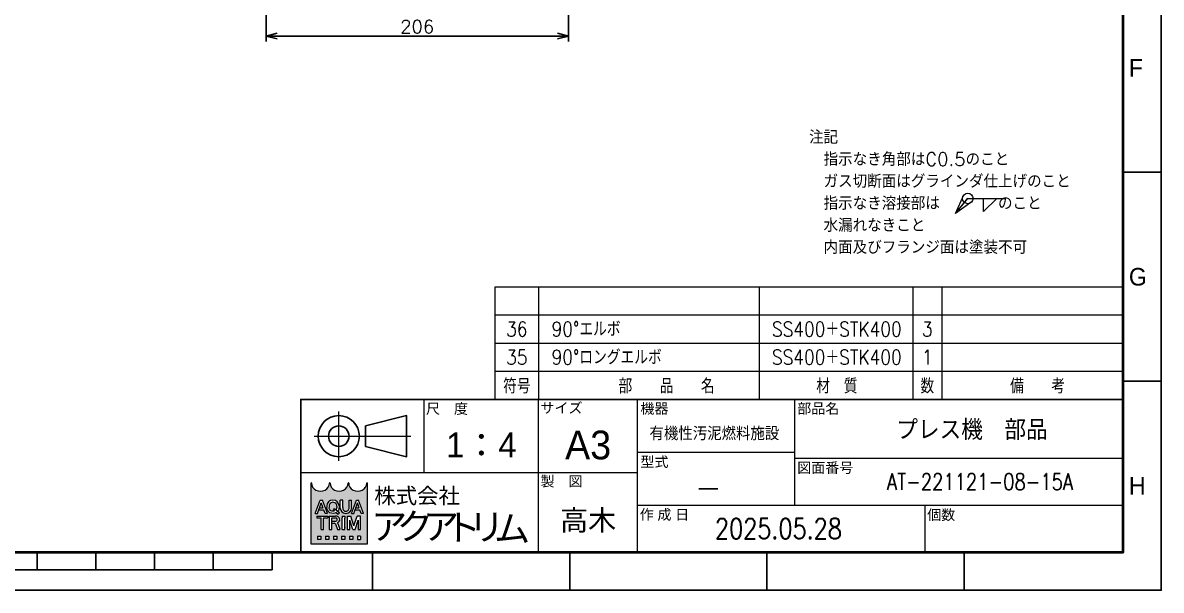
# Model space of a CAD drawing. Header units: millimetres. Extents: x 0 to 3064, y -17 to 1139.
# Drawn here: x 2288 to 3064, y 0 to 387 of the extents above; entities that cross this region are included whole.
import ezdxf
from ezdxf import colors
from ezdxf.entities.mleader import LeaderData, LeaderLine
from ezdxf.enums import TextEntityAlignment as Align
from ezdxf.math import Vec2, Vec3

# ---------------------------------------------------------------- set-up
doc = ezdxf.new("R2010")
doc.units = ezdxf.units.MM
doc.header["$LTSCALE"] = 1.2
doc.header["$PDMODE"] = 99
doc.header["$PDSIZE"] = 1
for name, color, linetype, lineweight in [('02_細線', 5, 'Continuous', 13), ('07_TEXT', 3, 'Continuous', 13), ('08_DIM', 3, 'Continuous', 13), ('99_図枠', 7, 'Continuous', 40)]:
    doc.layers.add(name, color=color, linetype=linetype, lineweight=lineweight)
doc.styles.add('KSS_TXT', font='txt.shx', dxfattribs={"bigfont": 'extfont2.shx'})
doc.styles.add('MS_G', font='MS Gothic.ttf')
doc.styles.get("Standard").update_dxf_attribs({"font": 'txt.shx', "bigfont": 'extfont2.shx'})
doc.styles.add('寸法用', font='simplex.shx', dxfattribs={"width": 0.8, "bigfont": '@extfont2.shx'})
doc.styles.add('表題用', font='MS PGothic.ttf')
doc.dimstyles.new('KSS_DIM', dxfattribs={"dimscale": 3, "dimtxt": 3, "dimasz": 2.5, "dimexe": 1.25, "dimexo": 0.625, "dimtad": 1, "dimdsep": 46, "dimtxsty": 'KSS_TXT', "dimblk": 'OPEN30', "dimcen": 0, "dimazin": 2, "dimtfac": 0.75, "dimtmove": 0, "dimatfit": 3, "dimldrblk": 'OPEN30', "dimfxl": 1.25, "dimtolj": 1, "dimarcsym": 0})

# ---------------------------------------------------------------- blocks, each defined once
blk = doc.blocks.new('Weld-line')
blk.add_line((0, 0), (1, 0))
blk = doc.blocks.new('Weld10-s5')
blk.add_circle((0, 0), 2)
blk = doc.blocks.new('Weld10-a1')
for p, q in [((5, 0), (0, 5)), ((0, 5), (0, 0)), ((0, 0), (5, 0))]:
    blk.add_line(p, q)
at = {"width": 0.9}
blk.add_attdef('S', text='', height=2.8, dxfattribs=at).set_placement((-2, 1), align=Align.RIGHT)
blk.add_attdef('L', (8, 1), '', height=2.8, dxfattribs=at)
blk = doc.blocks.new('_Open30')
at = {"color": 0, "linetype": 'ByBlock', "lineweight": -2}
for p, q in [((-1, 0.26794919), (0, 0)), ((0, 0), (-1, -0.26794919)), ((0, 0), (-1, 0))]:
    blk.add_line(p, q, dxfattribs=at)
blk = doc.blocks.new('AM_BALLOON1')
at = {"transparency": 16777216}
blk.add_circle((0, 0), 5, dxfattribs=at)
blk.add_attdef('B_NUMBER', text='', height=3, dxfattribs=at).set_placement((0, 0), align=Align.MIDDLE_CENTER)
blk = doc.blocks.new('_OPEN')
at = {"color": 0, "linetype": 'ByBlock'}
for p, q in [((-1, 0.1666666666666666), (0, 0)), ((0, 0), (-1, -0.1666666666666666)), ((0, 0), (-1, 0))]:
    blk.add_line(p, q, dxfattribs=at)
blk = doc.blocks.new('*D214')
at = {"layer": '08_DIM', "color": 0, "lineweight": -2, "transparency": 16777216}
for p, q in [((2453.943954207681, 555.6391590802389), (2453.943954207681, 373.9315042815476)), ((2659.943954207615, 417.1391590802389), (2659.943954207615, 373.9315042815476)), ((2652.443954207615, 377.6815042815476), (2461.443954207681, 377.6815042815476))]:
    blk.add_line(p, q, dxfattribs=at)
at = {"layer": 'Defpoints', "color": 0, "transparency": 16777216}
for p in [(2453.943954207681, 557.5141590802389), (2659.943954207615, 419.0141590802389), (2453.943954207681, 377.6815042815476)]:
    blk.add_point(p, dxfattribs=at)
at = {"layer": '08_DIM', "color": 0, "lineweight": -2, "transparency": 16777216, "xscale": 7.5, "yscale": 7.5, "zscale": 7.5, "rotation": 180}
blk.add_blockref('_Open30', (2453.943954207681, 377.6815042815476), dxfattribs=at)
at = {"layer": '08_DIM', "color": 0, "lineweight": -2, "transparency": 16777216, "xscale": 7.5, "yscale": 7.5, "zscale": 7.5}
blk.add_blockref('_Open30', (2659.943954207615, 377.6815042815476), dxfattribs=at)
at = {"layer": '08_DIM', "color": 0, "transparency": 16777216, "insert": (2556.943954207648, 384.0565042815476), "char_height": 9, "attachment_point": 5, "style": 'KSS_TXT'}
blk.add_mtext('\\A1;206', dxfattribs=at)
blk = doc.blocks.new('Jis_w20130906110600')
blk.add_blockref('Weld10-s5', (0, 0))
at = {"xscale": -1, "rotation": 180}
blk.add_blockref('Weld10-a1', (6, 0), dxfattribs=at)
at = {"layer": '08_DIM', "xscale": 14, "yscale": 14, "zscale": 14}
blk.add_blockref('Weld-line', (0, 0), dxfattribs=at)
at = {"style": 'KSS_TXT', "flags": 1}
blk.add_attdef('JISINFO', (0, 0), '', height=3, dxfattribs=at)
at = {"layer": '08_DIM'}
blk.add_leader([(-4.630805428080293, -5.765361229938435), (0, 0)], dimstyle='KSS_DIM', dxfattribs=at)

msp = doc.modelspace()

# ---------------------------------------------------------------- hatches: boundary and pattern name
at = {"layer": '99_図枠', "lineweight": 5}
h = msp.add_hatch(color=256, dxfattribs=at)
h.dxf.hatch_style = 1
edge = h.paths.add_edge_path()
edge.add_arc((2522.739271544238, 72.9695705144843), 0.1811224799992683, 90, 180)
edge.add_ellipse((2516.399984744262, 72.9695705144843), major_axis=(-6.158164319975122, 0), ratio=0.8823529411764705, start_angle=360, end_angle=540, ccw=False)
edge.add_arc((2510.060697944289, 72.9695705144843), 0.1811224799992683, 3.187317984128254, 180.000000000026)
edge.add_ellipse((2503.721411144314, 72.9695705144843), major_axis=(-6.158164319975122, 0), ratio=0.8823529411764705, start_angle=360, end_angle=540, ccw=False)
edge.add_arc((2497.382124344339, 72.9695705144843), 0.1811224799992683, 3.187317984128254, 180)
edge.add_ellipse((2491.042837544364, 72.9695705144843), major_axis=(-6.158164319975122, 0), ratio=0.8823529411764705, start_angle=360, end_angle=540, ccw=False)
edge.add_arc((2484.703550744392, 72.9695705144843), 0.1811224799992683, 3.187317984128254, 90)
edge.add_line((2484.703550744392, 73.15069299448464), (2484.703550744392, 31.31140011465345))
edge.add_line((2484.703550744392, 31.31140011465163), (2522.739271544238, 31.31140011465163))
edge.add_line((2522.739271544238, 31.31140011465163), (2522.739271544238, 73.15069299448191))
h.paths.add_polyline_path([(2490.836854418298, 61.41138050494396), (2492.338578823643, 61.41138050494396), (2495.753533660956, 52.39872590017899), (2495.753533660956, 52.35525650497971), (2494.127739769475, 52.35525650497971), (2493.27758447831, 54.74276872072392), (2489.934073259633, 54.74276872072392), (2490.424234095737, 56.11929956871813), (2492.787423642207, 56.11929956871813), (2491.587716620972, 59.48846658829848), (2489.04769347247, 52.35525650497971), (2487.421899580989, 52.35525650497971), (2487.421899580989, 52.39872590017899)], flags=16)
edge = h.paths.add_edge_path(flags=16)
edge.add_ellipse((2499.533088561673, 57.42668594495831), major_axis=(-4.165817039983171, 0), ratio=0.9565217391304348, start_angle=180, end_angle=360, ccw=False)
edge.add_line((2503.698905601654, 57.42668594495831), (2503.698905601654, 56.33995106496263))
edge.add_ellipse((2499.533088561673, 56.33995106496354), major_axis=(-4.165817039983171, 0), ratio=0.9565217391304348, start_angle=142.105255317713, end_angle=180, ccw=False)
edge.add_line((2502.820503192533, 53.89250057975391), (2501.653323914195, 54.85426932972064))
edge.add_ellipse((2499.533088561673, 56.44652006024648), major_axis=(2.656317001321991, 0), ratio=0.9950358206786513, start_angle=-37.0427632869818, end_angle=0)
edge.add_line((2502.189402228383, 56.44641745209469), (2502.189402228383, 57.32011694967628))
edge.add_ellipse((2499.533088561673, 57.32011694967537), major_axis=(2.656313666710674, 0), ratio=0.994718262525732, start_angle=360, end_angle=540)
edge.add_line((2496.876774894963, 57.32011694967537), (2496.876774894963, 56.44642690978458))
edge.add_ellipse((2499.533088561673, 56.44652006024648), major_axis=(2.656317001321991, 0), ratio=0.9950358206786513, start_angle=-180, end_angle=-65.75794872216291)
edge.add_line((2500.623752024596, 54.03646335137478), (2499.88418823366, 54.75623600923132))
edge.add_line((2499.88418823366, 54.75623600922904), (2500.686462610861, 55.60813966513683))
edge.add_line((2500.686462610861, 55.60813966513911), (2504.04096438371, 52.84399277125044))
edge.add_line((2504.04096438371, 52.84399277124817), (2502.992713629286, 51.73089645983714))
edge.add_line((2502.992713629284, 51.73089645983987), (2501.733455105652, 52.95645653402084))
edge.add_ellipse((2499.533088561673, 56.33995106496354), major_axis=(-4.165817039983171, 0), ratio=0.9565217391304348, start_angle=0, end_angle=121.88362473889401, ccw=False)
edge.add_line((2495.36727152169, 56.33995106496354), (2495.36727152169, 57.42668594495922))
h.paths.add_polyline_path([(2496.022902702168, 50.54403170498722), (2496.022902702168, 49.27617434499211), (2493.30606550218, 49.27617434499211, 0.4142135623730951), (2493.124943022181, 49.09505186499177), (2493.124943022181, 41.48790770502296), (2491.494840702189, 41.48790770502296), (2491.494840702189, 49.09505186499177, 0.4142135623730951), (2491.313718222189, 49.27617434499211), (2488.5968810222, 49.27617434499211), (2488.5968810222, 50.54403170498722)], flags=16)
edge = h.paths.add_edge_path(flags=16)
edge.add_line((2497.05527141019, 50.54403170498722), (2501.221088450172, 50.54403170498722))
edge.add_ellipse((2501.221088450171, 48.16174232055187), major_axis=(-2.92369910415689, 5e-16), ratio=0.8148203011203053, start_angle=111.3869747349855, end_angle=270, ccw=False)
edge.add_arc((2501.669445263358, 44.93321816018056), 1.184214771310732, 22.272952259934925, 58.5531130129101, ccw=False)
edge.add_line((2502.765304285527, 45.38205847490121), (2504.325910034328, 41.56035669702328))
edge.add_line((2504.325910034329, 41.56035669702237), (2504.325910034329, 41.48790770502251))
edge.add_line((2504.325910034329, 41.48790770502296), (2502.569021978337, 41.48790770502296))
edge.add_line((2502.569021978337, 41.48790770502296), (2501.190329386287, 45.32552086935652))
edge.add_arc((2500.518254917025, 45.05496301612243), 0.7244899199970801, 21.92829786654815, 90)
edge.add_line((2500.518254917025, 45.77945293611651), (2498.739710474181, 45.77945293611651))
edge.add_line((2498.739710474183, 45.77945293611651), (2498.739710474183, 47.04731029611207))
edge.add_line((2498.739710474183, 47.04731029611344), (2501.438435426171, 47.04731029611344))
edge.add_arc((2501.399575912846, 48.16174232055187), 1.115109321489136, 271.9970571044072, 448.0029428955928)
edge.add_line((2501.438435426172, 49.27617434499211), (2498.685373730184, 49.27617434499211))
edge.add_line((2498.685373730184, 49.27617434499211), (2498.685373730184, 41.48790770502387))
edge.add_line((2498.685373730184, 41.48790770502296), (2497.05527141019, 41.48790770502296))
edge.add_line((2497.05527141019, 41.48790770502296), (2497.05527141019, 50.54403170498676))
h.paths.add_polyline_path([(2504.536163114486, 61.41138050494396), (2506.166265434481, 61.41138050494396), (2506.166265434481, 56.33995106496354, 0.175030561155744), (2506.885370228292, 54.26431766860537, 0.2571496110314638), (2509.794100160654, 54.26431766860537, 0.1750305611562702), (2510.513204954464, 56.339951064969), (2510.513204954464, 61.41138050494396), (2512.143307274456, 61.41138050494396), (2512.143307274456, 56.01229620874278, -0.3793912406243967), (2508.61141891447, 52.35525650497971), (2508.068051474469, 52.35525650497971, -0.3793912406243716), (2504.536163114486, 56.01229620874278)], flags=16)
h.paths.add_polyline_path([(2505.699448587571, 50.54403170498722), (2507.691795867564, 50.54403170498722), (2507.691795867564, 49.27617434499211, 0.4142135623730951), (2507.510673387565, 49.09505186499177), (2507.510673387565, 42.93688754501659, 0.4142135623730951), (2507.691795867564, 42.75576506501807), (2507.691795867564, 41.48790770502296), (2505.699448587571, 41.48790770502296), (2505.699448587571, 42.75576506501807, 0.4142135623730951), (2505.880571067571, 42.93688754501659), (2505.880571067571, 49.09505186499177, 0.4142135623730951), (2505.699448587571, 49.27617434499211)], flags=16)
h.paths.add_polyline_path([(2509.323663124396, 50.54403170498722), (2511.689048336838, 50.54403170498722), (2513.851725124376, 43.96671184740831), (2516.014401911916, 50.54403170498722), (2518.381288167642, 50.54403170498722), (2518.381288167642, 41.48790770502296), (2516.751185847648, 41.48790770502296), (2516.751185847648, 47.82719450499849), (2514.666776284375, 41.48790770502296), (2513.036673964381, 41.48790770502296), (2510.952264401105, 47.82719450499849), (2510.95376544439, 41.48790770502296), (2509.323663124396, 41.48790770502296)], flags=16)
h.paths.add_polyline_path([(2515.466488424985, 61.41138050494396), (2516.968212830328, 61.41138050494396), (2520.38316766764, 52.39872590017899), (2520.38316766764, 52.35525650497971), (2518.757373776156, 52.35525650497971), (2517.907218484992, 54.74276872072392), (2514.563707266317, 54.74276872072392), (2515.05386810242, 56.11929956871813), (2517.41705764889, 56.11929956871813), (2516.217350627654, 59.48846658829848), (2513.677327479152, 52.35525650497971), (2512.05153358767, 52.35525650497971), (2512.05153358767, 52.39872590017899)], flags=16)
h.paths.add_polyline_path([(2489.050490264375, 36.7450745146291), (2491.223960024364, 36.7450745146291), (2491.223960024364, 34.57160475463957), (2489.050490264375, 34.57160475463957)], flags=16)
h.paths.add_polyline_path([(2494.484164664351, 36.7450745146291), (2496.657634424342, 36.7450745146291), (2496.657634424342, 34.57160475463957), (2494.484164664351, 34.57160475463957)], flags=16)
h.paths.add_polyline_path([(2499.91783906433, 36.7450745146291), (2502.091308824321, 36.7450745146291), (2502.091308824321, 34.57160475463957), (2499.91783906433, 34.57160475463957)], flags=16)
h.paths.add_polyline_path([(2505.351513464307, 36.7450745146291), (2507.5249832243, 36.7450745146291), (2507.5249832243, 34.57160475463957), (2505.351513464307, 34.57160475463957)], flags=16)
h.paths.add_polyline_path([(2510.785187864285, 36.7450745146291), (2512.958657624276, 36.7450745146291), (2512.958657624276, 34.57160475463957), (2510.785187864285, 34.57160475463957)], flags=16)
h.paths.add_polyline_path([(2516.218862264264, 36.7450745146291), (2518.392332024255, 36.7450745146291), (2518.392332024255, 34.57160475463957), (2516.218862264264, 34.57160475463957)], flags=16)

# ---------------------------------------------------------------- linework, layer by layer
at = {"layer": '02_細線'}
for p, q in [((2609.911193784404, 129.9999998869046), (2609.911193784404, 206.7999998869075)), ((2609.911193784404, 206.7999998869075), (3037.608159767662, 206.7999998869075)), ((2639.608159769262, 206.7999998869075), (2639.608159769262, 129.9999998869046)), ((2789.816595450049, 206.7999998869075), (2789.816595450052, 129.9999998869046)), ((2894.356311867997, 206.7999998869075), (2894.356311867997, 129.9999998869046)), ((2914.154289191234, 206.7999998869075), (2914.154289191234, 129.9999998869046)), ((2609.911193784404, 187.5999998869067), (3037.608159767662, 187.5999998869067)), ((2609.911193784404, 168.399999886906), (3037.608159767662, 168.399999886906)), ((2609.911193784404, 149.1999998869053), (3037.608159767662, 149.1999998869053))]:
    msp.add_line(p, q, dxfattribs=at)
at = {"layer": '99_図枠', "lineweight": 25}
for p, q in [((3063.608159767662, 284.8229998873251), (3037.608159767662, 284.8229998873251)), ((3063.608159767662, 142.4114998873249), (3037.608159767662, 142.4114998873249)), ((2298.04815976766, 13.99999988732475), (2298.04815976766, 25.99999988732475)), ((2338.04815976766, 13.99999988732475), (2338.04815976766, 25.99999988732475)), ((2378.04815976766, 13.99999988732475), (2378.04815976766, 25.99999988732475)), ((2418.04815976766, 13.99999988732475), (2418.04815976766, 25.99999988732475)), ((2458.04815976766, 13.99999988732475), (2458.04815976766, 25.99999988732475)), ((2526.568159767661, -1.126752522395691e-07), (2526.568159767661, 25.99999988732475)), ((2660.828159767661, -1.126752522395691e-07), (2660.828159767661, 25.99999988732475)), ((2660.828159767661, -1.126752522395691e-07), (2660.828159767661, 25.99999988732475)), ((2795.088159767661, -1.126752522395691e-07), (2795.088159767661, 25.99999988732475)), ((2929.348159767661, -1.126752522395691e-07), (2929.348159767661, 25.99999988732475)), ((2058.048159767659, 13.99999988732475), (2458.04815976766, 13.99999988732475))]:
    msp.add_line(p, q, dxfattribs=at)
at = {"layer": '99_図枠', "lineweight": 13}
for p, q in [((2561.608159769584, 79.99999988710465), (2561.608159769584, 129.9999998869046)), ((2639.60815976927, 25.99999988732475), (2639.60815976927, 129.9999998869046)), ((2707.002099162893, 25.99999988732475), (2707.002099162893, 129.9999998869046)), ((2813.803434120562, 129.9999998869046), (2813.803434120562, 57.99999988719378)), ((2503.508159769817, 88.19999988707445), (2503.508159769817, 121.7999998869384)), ((2486.708159769887, 104.9999998870028), (2552.50815976962, 104.9999998870028)), ((2707.002099162893, 93.99999988705008), (2813.803434120562, 93.99999988705008)), ((2813.803434120562, 89.99999988706463), (3037.608159767662, 89.99999988706463)), ((2707.002099162893, 79.99999988710465), (2477.608159769923, 79.99999988710465)), ((2707.002099162893, 57.99999988719378), (3037.608159767662, 57.99999988719378)), ((2902.537452697472, 57.99999988719378), (2902.537452697472, 25.99999988732475))]:
    msp.add_line(p, q, dxfattribs=at)
at = {"layer": '99_図枠', "lineweight": 5}
for p, q in [((2484.703550744392, 31.31140011465163), (2484.703550744392, 73.15069299448464)), ((2522.739271544238, 73.15069299448464), (2522.739271544238, 31.31140011465163)), ((2487.421899580989, 52.39872590017899), (2490.836854418298, 61.41138050494396)), ((2489.04769347247, 52.35525650497971), (2491.587716620972, 59.48846658829848)), ((2489.934073259633, 54.74276872072392), (2490.424234095737, 56.11929956871813)), ((2489.934073259633, 54.74276872072392), (2493.27758447831, 54.74276872072392)), ((2490.424234095737, 56.11929956871813), (2492.787423642207, 56.11929956871813)), ((2490.836854418298, 61.41138050494396), (2492.338578823643, 61.41138050494396)), ((2492.787423642207, 56.11929956871813), (2491.587716620972, 59.48846658829848)), ((2495.753533660956, 52.39872590017899), (2492.338578823643, 61.41138050494396)), ((2494.127739769475, 52.35525650497971), (2493.27758447831, 54.74276872072392)), ((2495.36727152169, 57.42668594495831), (2495.36727152169, 56.33995106496354)), ((2496.876774894963, 57.32011694967537), (2496.876774894963, 56.45072904567883)), ((2499.88418823366, 54.75623600922904), (2500.686462610861, 55.60813966513911)), ((2499.88418823366, 54.75623600922904), (2500.623752024596, 54.03646335137478)), ((2500.686462610861, 55.60813966513911), (2504.04096438371, 52.84399277124817)), ((2501.653323914195, 54.85426932972064), (2502.820503192533, 53.89250057975391)), ((2502.189402228383, 57.32011694967537), (2502.189402228383, 56.45072904567883)), ((2503.698905601654, 57.42668594495831), (2503.698905601654, 56.33995106496354)), ((2504.536163114486, 56.01229620874278), (2504.536163114486, 61.41138050494396)), ((2506.166265434481, 61.41138050494396), (2504.536163114486, 61.41138050494396)), ((2506.166265434481, 56.33995106496354), (2506.166265434481, 61.41138050494396)), ((2510.513204954464, 56.33995106496354), (2510.513204954464, 61.41138050494396)), ((2510.513204954464, 61.41138050494396), (2512.143307274456, 61.41138050494396)), ((2512.05153358767, 52.39872590017899), (2515.466488424985, 61.41138050494396)), ((2512.143307274456, 56.01229620874278), (2512.143307274456, 61.41138050494396)), ((2513.677327479152, 52.35525650497971), (2516.217350627654, 59.48846658829848)), ((2514.563707266317, 54.74276872072392), (2515.05386810242, 56.11929956871813)), ((2514.563707266317, 54.74276872072392), (2517.907218484992, 54.74276872072392)), ((2515.05386810242, 56.11929956871813), (2517.41705764889, 56.11929956871813)), ((2515.466488424985, 61.41138050494396), (2516.968212830328, 61.41138050494396)), ((2517.41705764889, 56.11929956871813), (2516.217350627654, 59.48846658829848)), ((2520.38316766764, 52.39872590017899), (2516.968212830328, 61.41138050494396)), ((2518.757373776156, 52.35525650497971), (2517.907218484992, 54.74276872072392)), ((2487.421899580989, 52.35525650497971), (2487.421899580989, 52.39872590017899)), ((2487.421899580989, 52.39872590017899), (2487.421899580989, 52.39872590017899)), ((2487.421899580989, 52.35525650497971), (2487.421899580989, 52.39872590017899)), ((2487.421899580989, 52.35525650497971), (2489.04769347247, 52.35525650497971)), ((2488.5968810222, 50.54403170498722), (2496.022902702168, 50.54403170498722)), ((2488.5968810222, 50.54403170498722), (2488.5968810222, 49.27617434499211)), ((2488.5968810222, 49.27617434499211), (2491.313718222189, 49.27617434499211)), ((2491.494840702189, 41.48790770502296), (2491.494840702189, 49.09505186499177)), ((2493.124943022181, 41.48790770502296), (2493.124943022181, 49.09505186499177)), ((2493.30606550218, 49.27617434499211), (2496.022902702168, 49.27617434499211)), ((2495.753533660956, 52.35525650497971), (2494.127739769475, 52.35525650497971)), ((2495.753533660956, 52.35525650497971), (2495.753533660956, 52.39872590017899)), ((2496.022902702168, 50.54403170498722), (2496.022902702168, 49.27617434499211)), ((2497.05527141019, 50.54403170498722), (2497.05527141019, 41.48790770502296)), ((2497.05527141019, 50.54403170498722), (2501.221088450171, 50.54403170498722)), ((2498.685373730184, 41.48790770502296), (2498.685373730184, 49.27617434499211)), ((2498.685373730184, 49.27617434499211), (2501.438435426172, 49.27617434499211)), ((2498.739710474183, 45.77945293611651), (2498.739710474183, 47.04731029611344)), ((2498.739710474183, 47.04731029611344), (2501.438435426172, 47.04731029611344)), ((2501.733455105652, 52.95645653402084), (2502.992713629284, 51.73089645983987)), ((2502.992713629284, 51.73089645983987), (2504.04096438371, 52.84399277124817)), ((2505.699448587571, 50.54403170498722), (2507.691795867564, 50.54403170498722)), ((2505.699448587571, 50.54403170498722), (2505.699448587571, 49.27617434499211)), ((2505.880571067571, 42.93688754501659), (2505.880571067571, 49.09505186499177)), ((2507.510673387565, 42.93688754501659), (2507.510673387565, 49.09505186499177)), ((2507.691795867564, 50.54403170498722), (2507.691795867564, 49.27617434499211)), ((2508.61141891447, 52.35525650497971), (2508.068051474471, 52.35525650497971)), ((2509.323663124396, 50.54403170498722), (2509.323663124396, 41.48790770502296)), ((2509.323663124396, 50.54403170498722), (2511.689048336838, 50.54403170498722)), ((2510.95376544439, 41.48790770502296), (2510.952264401105, 47.82719450499849)), ((2513.036673964381, 41.48790770502296), (2510.952264401105, 47.82719450499849)), ((2513.851725124376, 43.96671184740831), (2511.689048336838, 50.54403170498722)), ((2512.05153358767, 52.35525650497971), (2512.05153358767, 52.39872590017899)), ((2512.05153358767, 52.39872590017899), (2512.05153358767, 52.39872590017899)), ((2512.05153358767, 52.35525650497971), (2512.05153358767, 52.39872590017899)), ((2512.05153358767, 52.35525650497971), (2513.677327479152, 52.35525650497971)), ((2513.851725124376, 43.96671184740831), (2516.014401911916, 50.54403170498722)), ((2514.666776284375, 41.48790770502296), (2516.751185847648, 47.82719450499849)), ((2518.381288167642, 50.54403170498722), (2516.014401911916, 50.54403170498722)), ((2516.751185847648, 47.82719450499849), (2516.751185847648, 41.48790770502296)), ((2518.381288167642, 41.48790770502296), (2518.381288167642, 50.54403170498722)), ((2520.38316766764, 52.35525650497971), (2518.757373776156, 52.35525650497971)), ((2520.38316766764, 52.35525650497971), (2520.38316766764, 52.39872590017899)), ((2491.494840702189, 41.48790770502296), (2493.124943022181, 41.48790770502296)), ((2497.05527141019, 41.48790770502296), (2498.685373730184, 41.48790770502296)), ((2498.739710474183, 45.77945293611651), (2500.518254917025, 45.77945293611651)), ((2501.190329386285, 45.32552086935743), (2502.569021978337, 41.48790770502296)), ((2502.569021978337, 41.48790770502296), (2504.325910034329, 41.48790770502296)), ((2502.765304285527, 45.38205847490303), (2504.325910034329, 41.56035669702237)), ((2504.325910034329, 41.56035669702237), (2504.325910034329, 41.48790770502296)), ((2505.699448587571, 41.48790770502296), (2505.699448587571, 42.75576506501807)), ((2505.699448587571, 41.48790770502296), (2507.691795867564, 41.48790770502296)), ((2507.691795867564, 41.48790770502296), (2507.691795867564, 42.75576506501807)), ((2509.323663124396, 41.48790770502296), (2510.95376544439, 41.48790770502296)), ((2513.036673964381, 41.48790770502296), (2514.666776284375, 41.48790770502296)), ((2516.751185847648, 41.48790770502296), (2518.381288167642, 41.48790770502296)), ((2522.739271544238, 31.31140011465163), (2484.703550744392, 31.31140011465163)), ((2489.050490264375, 36.7450745146291), (2491.223960024364, 36.7450745146291)), ((2489.050490264375, 36.7450745146291), (2489.050490264375, 34.57160475463957)), ((2491.223960024364, 34.57160475463957), (2489.050490264375, 34.57160475463957)), ((2491.223960024364, 36.7450745146291), (2491.223960024364, 34.57160475463957)), ((2494.484164664351, 36.7450745146291), (2496.657634424342, 36.7450745146291)), ((2494.484164664351, 36.7450745146291), (2494.484164664351, 34.57160475463957)), ((2496.657634424342, 34.57160475463957), (2494.484164664351, 34.57160475463957)), ((2496.657634424342, 36.7450745146291), (2496.657634424342, 34.57160475463957)), ((2499.91783906433, 36.7450745146291), (2502.091308824321, 36.7450745146291)), ((2499.91783906433, 36.7450745146291), (2499.91783906433, 34.57160475463957)), ((2502.091308824321, 34.57160475463957), (2499.91783906433, 34.57160475463957)), ((2502.091308824321, 36.7450745146291), (2502.091308824321, 34.57160475463957)), ((2505.351513464307, 36.7450745146291), (2507.5249832243, 36.7450745146291)), ((2505.351513464307, 36.7450745146291), (2505.351513464307, 34.57160475463957)), ((2507.5249832243, 34.57160475463957), (2505.351513464307, 34.57160475463957)), ((2507.5249832243, 36.7450745146291), (2507.5249832243, 34.57160475463957)), ((2510.785187864285, 36.7450745146291), (2512.958657624276, 36.7450745146291)), ((2510.785187864285, 36.7450745146291), (2510.785187864285, 34.57160475463957)), ((2512.958657624276, 34.57160475463957), (2510.785187864285, 34.57160475463957)), ((2512.958657624276, 36.7450745146291), (2512.958657624276, 34.57160475463957)), ((2518.392332024255, 36.7450745146291), (2516.218862264264, 36.7450745146291)), ((2516.218862264264, 36.7450745146291), (2516.218862264264, 34.57160475463957)), ((2516.218862264264, 34.57160475463957), (2518.392332024255, 34.57160475463957)), ((2518.392332024255, 36.7450745146291), (2518.392332024255, 34.57160475463957))]:
    msp.add_line(p, q, dxfattribs=at)
at = {"layer": '99_図枠'}
msp.add_lwpolyline([(1530.408159767661, 25.99999988732475), (3037.608159767662, 25.99999988732475), (3037.608159767662, 1113.291999887324), (1530.408159767661, 1113.291999887324)], close=True, dxfattribs=at)
at = {"layer": '99_図枠', "lineweight": 25}
msp.add_lwpolyline([(2477.608159769923, 25.99999988732475), (3037.608159767662, 25.99999988732475), (3037.608159767662, 129.9999998869046), (2477.608159769923, 129.9999998869046)], close=True, dxfattribs=at)
msp.add_lwpolyline([(2521.708159769745, 111.9999998869755), (2549.708159769632, 118.9999998869482), (2549.708159769632, 90.99999988706281), (2521.708159769745, 97.99999988703371), (2521.708159769745, 111.9999998869755)], dxfattribs=at)
for radius in [13.99999999994343, 6.999999999971718]:
    msp.add_circle((2503.508159769817, 104.9999998870028), radius, dxfattribs=at)
at = {"layer": '99_図枠', "lineweight": 5}
for centre, radius, start, end in [((2484.703550744392, 72.9695705144843), 0.1811224799992683, 0, 90), ((2497.382124344339, 72.9695705144843), 0.1811224799992683, 0, 180), ((2497.382124344339, 72.9695705144843), 0.1811224799992683, 0, 90), ((2510.060697944289, 72.9695705144843), 0.1811224799992683, 0, 180), ((2522.739271544238, 72.9695705144843), 0.1811224799992683, 90, 180), ((2508.365052768398, 56.17612363685498), 3.832392908879817, 182.4500309922618, 265.5552572885243), ((2509.399665841921, 56.29778123038), 3.233675384108938, 179.2527938813866, 218.9645718468261), ((2508.314417620544, 56.17612363685498), 3.832392908879817, 274.4447427114757, 357.5499690077381), ((2507.27980454702, 56.29778123038), 3.233675384108574, 321.0354281531739, 0.7472061186133914), ((2491.313718222189, 49.09505186499177), 0.1811224799992683, 0, 90), ((2493.30606550218, 49.09505186499177), 0.1811224799992683, 90, 180), ((2501.399575912846, 48.16174232055187), 1.115109321489136, 271.9970571043541, 88.00294289554164), ((2505.699448587571, 49.09505186499177), 0.1811224799992683, 0, 90), ((2508.339735194471, 56.90518058058683), 3.014852297333424, 241.1577278083778, 298.8422721916223), ((2507.691795867564, 49.09505186499177), 0.1811224799992683, 90, 180), ((2500.518254917025, 45.05496301612243), 0.7244899199970734, 21.92829786656776, 90), ((2501.669445263358, 44.93321816018056), 1.184214771310752, 22.27295226000046, 58.55311301286299), ((2505.699448587571, 42.93688754501659), 0.1811224799992683, 270, 0), ((2507.691795867564, 42.93688754501659), 0.1811224799992683, 180, 270)]:
    msp.add_arc(centre, radius, start, end, dxfattribs=at)
for centre, major_axis, ratio, start_param, end_param in [((2491.042837544364, 72.9695705144843), (-6.158164319975122, 0), 0.8823529411764705, 6.283185307179585, 9.424777960769381), ((2503.721411144314, 72.9695705144843), (-6.158164319975122, 0), 0.8823529411764705, 6.283185307179585, 9.424777960769381), ((2516.399984744262, 72.9695705144843), (-6.158164319975122, 0), 0.8823529411764705, 6.283185307179585, 9.424777960769381), ((2499.533088561673, 57.42668594495831), (-4.165817039983171, 0), 0.9565217391304348, 3.141592653589793, 6.283185307179585), ((2499.533088561673, 57.32011694967537), (2.656313666710674, 0), 0.994718262525732, 6.283185307179585, 9.424777960769381), ((2501.221088450171, 48.16174232055187), (-2.92369910415689, 5e-16), 0.8148203011203053, 1.944069452961234, 4.712388980384689)]:
    msp.add_ellipse(centre, major_axis=major_axis, ratio=ratio, start_param=start_param, end_param=end_param, dxfattribs=at)
at = {"layer": '99_図枠', "lineweight": 5, "extrusion": (0, 0, -1)}
for centre, major_axis, ratio, start_param, end_param in [((2499.533088561673, 56.33995106496354), (-4.165817039983171, 0), 0.9565217391304348, 4.155914751220672, 6.283185307179585), ((2499.533088561673, 56.44652006024648), (2.656317001321991, 0), 0.9950358206786509, 7.430878021738926, 9.424777960769381), ((2499.533088561673, 56.44652006024648), (2.656317001321991, 0), 0.9950358206786509, 6.283185307179585, 6.929703490574294), ((2499.533088561673, 56.33995106496354), (-4.165817039983171, 0), 0.9565217391304348, 3.141592653589793, 3.802980717498314)]:
    msp.add_ellipse(centre, major_axis=major_axis, ratio=ratio, start_param=start_param, end_param=end_param, dxfattribs=at)
at = {"layer": 'Defpoints'}
msp.add_lwpolyline([(1452.488159767661, -1.126752522395691e-07), (3063.608159767662, -1.126752522395691e-07), (3063.608159767662, 1139.291999887324), (1452.488159767661, 1139.291999887324)], close=True, dxfattribs=at)

# ---------------------------------------------------------------- block references
at = {"layer": '08_DIM', "xscale": 1.8, "yscale": 1.8, "zscale": 1.8}
msp.add_blockref('Jis_w20130906110600', (2931.86473140268, 267.0118612672312), dxfattribs=at)

# ---------------------------------------------------------------- texts
for tag, height, style, width, p in [('36', 10, 'KSS_TXT', 0.85, (2624.759676776831, 177.9999998869046)), ('SS400＋STK400', 10, 'KSS_TXT', 0.85, (2842.714302034966, 177.9999998869046)), ('3', 10, 'KSS_TXT', 0.85, (2904.255300529612, 177.9999998869046)), ('35', 10, 'KSS_TXT', 0.85, (2624.759676776831, 158.7999998869038)), ('SS400＋STK400', 10, 'KSS_TXT', 0.85, (2842.714302034966, 158.7999998869038)), ('1', 10, 'KSS_TXT', 0.85, (2904.255300529612, 158.7999998869038)), ('符号', 10, 'KSS_TXT', 0.85, (2624.792236284405, 139.6035886326229)), ('部\u3000\u3000品\u3000\u3000名', 10, 'KSS_TXT', 0.85, (2726.738356452488, 139.6035886326229)), ('材\u3000質', 10, 'KSS_TXT', 0.85, (2842.74686154254, 139.6035886326229)), ('数', 10, 'KSS_TXT', 0.85, (2904.287860037186, 139.6035886326229)), ('備\u3000\u3000考', 10, 'KSS_TXT', 0.85, (2979.396696020145, 139.6035886326229)), ('プレス機\u3000部品', 12, '表題用', 0.9, (2934.74496948467, 109.9574374934857)), ('有機性汚泥燃料施設', 8, '表題用', 0.9, (2759.30155982405, 107.2623035203326)), ('AT-221121-08-15A', 11.2, '寸法用', 0.8, (2940.215096418056, 73.95743749363123)), ('―', 11.2, 'KSS_TXT', 0.9, (2755.15966183605, 70.65440719059393)), ('2025.05.28', 14, '寸法用', 0.8, (2802.926264367246, 41.95743749376038))]:
    msp.add_attdef(tag, text='', height=height, dxfattribs=dict(style=style, width=width)).set_placement(p, align=Align.MIDDLE)
at = {"style": 'KSS_TXT', "width": 0.85}
for tag, p in [('90°エルボ', (2648.391922886605, 177.9999998869046)), ('90°ロングエルボ', (2648.391922886605, 158.7999998869038))]:
    msp.add_attdef(tag, text='', height=10, dxfattribs=at).set_placement(p, align=Align.MIDDLE_LEFT)
at = {"style": '表題用'}
for tag, height, p in [('1：4', 17, (2600.608159769425, 98.99999988702825)), ('高木', 14, (2673.305129466081, 47.9999998872338))]:
    msp.add_attdef(tag, text='', height=height, dxfattribs=at).set_placement(p, align=Align.MIDDLE)
at = {"layer": '07_TEXT', "ltscale": 2, "insert": (2823.759676776033, 313.2056214864424), "char_height": 9, "attachment_point": 1}
msp.add_mtext_dynamic_manual_height_columns('注記\\P\u3000指示なき角部はC0.5のこと\\P\u3000ガス切断面はグラインダ仕上げのこと\\P\u3000指示なき溶接部は\u3000\u3000\u3000\u3000のこと\\P\u3000水漏れなきこと\\P\u3000内面及びフランジ面は塗装不可', width=205.9670049256027, gutter_width=15, heights=[141.8701655202614], dxfattribs=at)
at = {"layer": '99_図枠', "lineweight": 13, "style": '表題用'}
for s, p in [('F', (3041.608159767662, 356.0287498873242)), ('G', (3041.608159767662, 213.6172498873259)), ('H', (3041.608159767662, 71.20574988732574))]:
    msp.add_text(s, height=12, dxfattribs=at).set_placement(p, align=Align.MIDDLE_LEFT)
at = {"layer": '99_図枠', "style": '表題用'}
for s, p in [('尺\u3000度', (2562.876697424553, 123.7375540565447)), ('サイズ', (2640.876697424237, 124.2648982290086)), ('機器', (2708.924140693329, 123.8543953969149)), ('部品名', (2815.725475651002, 123.8543953969149)), ('型式', (2708.924140693329, 87.50086004352511)), ('図面番号', (2815.725475650999, 83.50086004353966)), ('製\u3000図', (2640.87674051714, 74.26489822921053)), ('作 成 日', (2708.436156658656, 51.58556686602083)), ('個数', (2904.216665718959, 51.39001674735323))]:
    msp.add_text(s, height=7, dxfattribs=at).set_placement(p, align=Align.MIDDLE_LEFT)
msp.add_text('A3', height=19.6, dxfattribs=at).set_placement((2673.305129466081, 98.99999988702825), align=Align.MIDDLE)
at = {"layer": '99_図枠', "lineweight": 5, "style": 'MS_G'}
for s, height, p in [('株式会社', 10.6919999999568, (2556.847367283982, 64.39337606437971)), ('ク', 18.05759999992703, (2555.17417146525, 43.57160709205914)), ('ア', 18.05759999992703, (2537.770011796053, 43.57160709205914)), ('ア', 18.05759999992703, (2573.06745488798, 43.57160709205914)), ('ト', 18.05759999992703, (2587.969282297445, 42.81160709206438)), ('リ', 18.05759999992703, (2604.122275836782, 43.19160709206176)), ('ム', 18.05759999992703, (2621.525230886351, 42.0516070920678))]:
    msp.add_text(s, height=height, dxfattribs=at).set_placement(p, align=Align.MIDDLE_CENTER)

# ---------------------------------------------------------------- dimensions: what is measured, and where the dimension line sits
at = {"layer": '08_DIM'}
dim = msp.add_linear_dim(base=(2453.943954207681, 377.6815042815476), p1=(2659.943954207615, 419.0141590802389), p2=(2453.943954207681, 557.5141590802389), dimstyle='KSS_DIM', dxfattribs=at)
dim.commit()
dim.dimension.update_dxf_attribs({"geometry": '*D214', "text_midpoint": (2556.943954207648, 384.0565042815476)})

# ---------------------------------------------------------------- leaders
ml = msp.add_multileader_block('Standard', dxfattribs=at)
ml.set_content('AM_BALLOON1', color=256, scale=3.75)
ml.set_attribute('B_NUMBER', '36', width=0)
ml.set_leader_properties(color=256, linetype='ByLayer', lineweight=-1)
ml.set_arrow_properties(name='OPEN')
ml.build(insert=Vec2(0, 0))
ml.multileader.update_dxf_attribs({"leader_type": 0, "has_dogleg": 0, "text_right_attachment_type": 6, "dogleg_length": 0, "arrow_head_size": 7.5, "scale": 2.5, "block_connection_type": 1})
ctx = ml.context
ctx.base_point, ctx.scale, ctx.char_height, ctx.arrow_head_size, ctx.landing_gap_size, ctx.plane_origin = Vec3(2387.282082634091, 989.0186745231777), 2.5, 15, 7.5, 7.5, Vec3(2387.282082634091, 989.0186745231777)
ctx.right_attachment, ctx.attachment_type = 6, 1
notes = []
notes.append((ctx, [(0, (0, 0, 0), (0, 0), (1, 0), 1, [])]))
ctx.block.insert = Vec3(2387.282082634091, 989.0186745231777)
for ctx, leaders in notes:
    for number, flags, end, landing, length, lines in leaders:
        leader = LeaderData()
        leader.index, (leader.has_last_leader_line, leader.has_dogleg_vector, leader.attachment_direction) = number, flags
        leader.last_leader_point, leader.dogleg_vector, leader.dogleg_length = Vec3(end), Vec3(landing), length
        for number, points, colour, breaks in lines:
            line = LeaderLine()
            line.index, line.vertices, line.color, line.breaks = number, Vec3.list(points), colors.encode_raw_color(colour), breaks
            leader.lines.append(line)
        ctx.leaders.append(leader)

doc.saveas('drawing.dxf')
